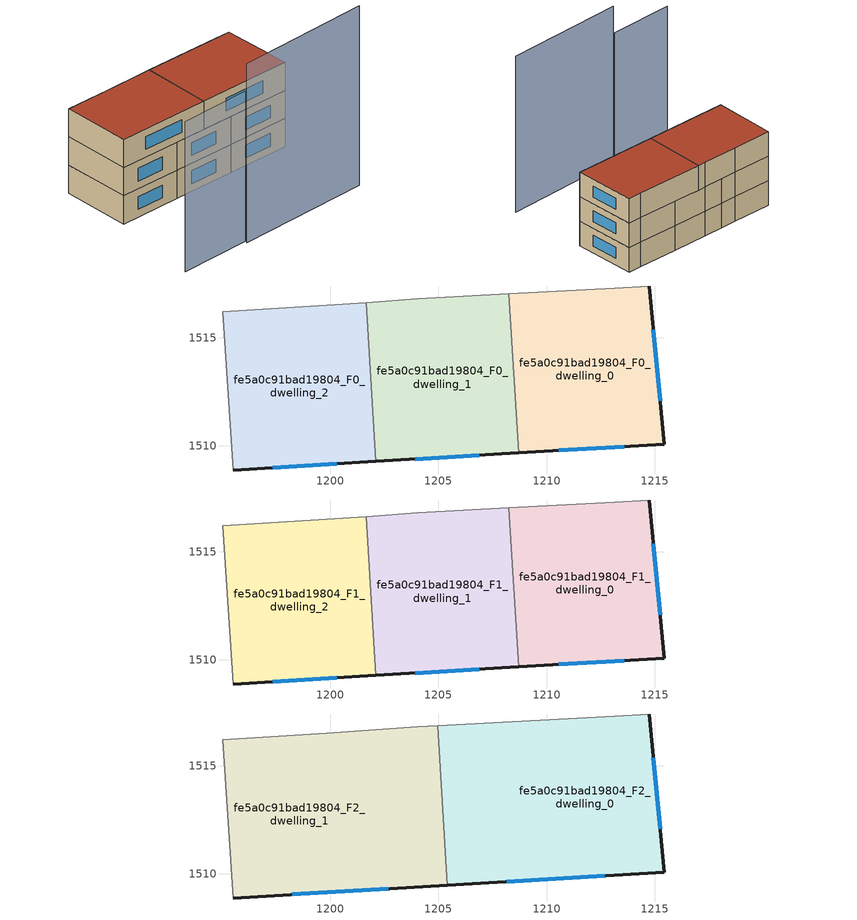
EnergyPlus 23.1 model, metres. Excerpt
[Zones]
fe5a0c91bad19804_F0_dwelling_0
 floor ground (EU_floor_Construction): 1214.75,1517.39 1215.45,1510.08 1208.71,1509.68 1208.27,1517.03 1213.15,1517.29 z0
 wall outside (EU_wall_Construction): 1208.71,1509.68 1215.45,1510.08 1214.75,1517.39 z0:3
 wall adiabatic (EU_wall_Construction): 1214.75,1517.39 1213.15,1517.29 1208.27,1517.03 z0:3
 wall to fe5a0c91bad19804_F0_dwelling_1 (EU_wall_Construction): 1208.27,1517.03 1208.71,1509.68 z0:3
 window (EU_Window_Construction): 1210.56,1509.79 1213.59,1509.97 / 1215.25,1512.1 1214.94,1515.38 z0.83:2.17
fe5a0c91bad19804_F0_dwelling_1
 floor ground (EU_floor_Construction): 1208.27,1517.03 1208.71,1509.68 1202.12,1509.29 1201.68,1516.63 1204.04,1516.79 z0
 wall outside (EU_wall_Construction): 1202.12,1509.29 1208.71,1509.68 z0:3
 wall adiabatic (EU_wall_Construction): 1208.27,1517.03 1204.04,1516.79 1201.68,1516.63 z0:3
 wall to fe5a0c91bad19804_F0_dwelling_2 (EU_wall_Construction): 1201.68,1516.63 1202.12,1509.29 z0:3
 window (EU_Window_Construction): 1203.93,1509.39 1206.89,1509.57 z0.83:2.17
fe5a0c91bad19804_F0_dwelling_2
 floor ground (EU_floor_Construction): 1201.68,1516.63 1202.12,1509.29 1195.53,1508.89 1195.03,1516.2 1199.84,1516.49 z0
 wall outside (EU_wall_Construction): 1195.53,1508.89 1202.12,1509.29 z0:3
 wall adiabatic (EU_wall_Construction): 1201.68,1516.63 1199.84,1516.49 1195.03,1516.2 1195.53,1508.89 z0:3
 window (EU_Window_Construction): 1197.35,1509 1200.31,1509.18 z0.83:2.17
fe5a0c91bad19804_F1_dwelling_0
 floor to fe5a0c91bad19804_F0_dwelling_0 (EU_floor_Construction): 1214.75,1517.39 1215.45,1510.08 1208.71,1509.68 1208.27,1517.03 1213.15,1517.29 z3
 wall outside (EU_wall_Construction): 1208.71,1509.68 1215.45,1510.08 1214.75,1517.39 z3:6
 wall adiabatic (EU_wall_Construction): 1214.75,1517.39 1213.15,1517.29 1208.27,1517.03 z3:6
 wall to fe5a0c91bad19804_F1_dwelling_1 (EU_wall_Construction): 1208.27,1517.03 1208.71,1509.68 z3:6
 window (EU_Window_Construction): 1210.56,1509.79 1213.59,1509.97 / 1215.25,1512.1 1214.94,1515.38 z3.83:5.17
fe5a0c91bad19804_F1_dwelling_1
 floor to fe5a0c91bad19804_F0_dwelling_1 (EU_floor_Construction): 1208.27,1517.03 1208.71,1509.68 1202.12,1509.29 1201.68,1516.63 1204.04,1516.79 z3
 wall outside (EU_wall_Construction): 1202.12,1509.29 1208.71,1509.68 z3:6
 wall adiabatic (EU_wall_Construction): 1208.27,1517.03 1204.04,1516.79 1201.68,1516.63 z3:6
 wall to fe5a0c91bad19804_F1_dwelling_2 (EU_wall_Construction): 1201.68,1516.63 1202.12,1509.29 z3:6
 window (EU_Window_Construction): 1203.93,1509.39 1206.89,1509.57 z3.83:5.17
fe5a0c91bad19804_F1_dwelling_2
 floor to fe5a0c91bad19804_F0_dwelling_2 (EU_floor_Construction): 1201.68,1516.63 1202.12,1509.29 1195.53,1508.89 1195.03,1516.2 1199.84,1516.49 z3
 wall outside (EU_wall_Construction): 1195.53,1508.89 1202.12,1509.29 z3:6
 wall adiabatic (EU_wall_Construction): 1201.68,1516.63 1199.84,1516.49 1195.03,1516.2 1195.53,1508.89 z3:6
 window (EU_Window_Construction): 1197.35,1509 1200.31,1509.18 z3.83:5.17
fe5a0c91bad19804_F2_dwelling_0
 floor to fe5a0c91bad19804_F1_dwelling_0 (EU_floor_Construction): 1214.75,1517.39 1215.45,1510.08 1208.71,1509.68 1208.27,1517.02 1213.15,1517.29 z6
 floor to fe5a0c91bad19804_F1_dwelling_1 (EU_floor_Construction): 1208.27,1517.02 1208.71,1509.68 1205.41,1509.48 1204.97,1516.84 z6
 wall outside (EU_wall_Construction): 1205.41,1509.48 1215.45,1510.08 1214.75,1517.39 z6:9
 wall adiabatic (EU_wall_Construction): 1214.75,1517.39 1213.15,1517.29 1204.97,1516.84 z6:9
 wall to fe5a0c91bad19804_F2_dwelling_1 (EU_wall_Construction): 1204.97,1516.84 1205.41,1509.48 z6:9
 window (EU_Window_Construction): 1208.17,1509.65 1212.69,1509.92 / 1215.25,1512.1 1214.94,1515.38 z6.83:8.17
 roof outside (EU_roof_Construction): 1215.45,1510.08 1214.75,1517.39 1213.15,1517.29 1204.97,1516.84 1205.41,1509.48 z9
fe5a0c91bad19804_F2_dwelling_1
 floor to fe5a0c91bad19804_F1_dwelling_1 (EU_floor_Construction): 1204.97,1516.84 1205.41,1509.48 1202.12,1509.29 1201.68,1516.63 1204.04,1516.79 z6
 floor to fe5a0c91bad19804_F1_dwelling_2 (EU_floor_Construction): 1201.68,1516.63 1202.12,1509.29 1195.53,1508.89 1195.03,1516.2 1199.84,1516.49 z6
 wall outside (EU_wall_Construction): 1195.53,1508.89 1205.41,1509.48 z6:9
 wall adiabatic (EU_wall_Construction): 1204.97,1516.84 1204.04,1516.79 1199.84,1516.49 1195.03,1516.2 1195.53,1508.89 z6:9
 window (EU_Window_Construction): 1198.25,1509.05 1202.69,1509.32 z6.83:8.17
 roof outside (EU_roof_Construction): 1205.41,1509.48 1204.97,1516.84 1204.04,1516.79 1199.84,1516.49 1195.03,1516.2 1195.53,1508.89 z9
shading: 1202.18,1499.28 1216.43,1500.64 z0:19.1; 1194.63,1498.88 1202.21,1499.56 z0:16
[Building]
EU S2 Campaign: North Axis=0; Terrain=City; Solar Distribution=FullExterior
[Site:Location]
Lyon-Bron: Latitude=45.75; Longitude=5; Time Zone=1; Elevation=198
[SizingPeriod:WeatherFileDays]
AnnualSizingPeriod: Begin Month=1; Begin Day of Month=1; End Month=12; End Day of Month=31; Day of Week for Start Day=Monday; Use Weather File Daylight Saving Period=No; Use Weather File Rain and Snow Indicators=No
[MATERIAL]
EU_InternalMass_Material: Roughness=MediumRough; Thickness=0.1; Conductivity=1; Density=1800; Specific Heat=900; Thermal Absorptance=0.9; Solar Absorptance=0.7; Visible Absorptance=0.7
[MATERIAL:NOMASS] Roughness=MediumRough; Thermal Absorptance=0.9; Solar Absorptance=0.7; Visible Absorptance=0.7
Name | Thermal Resistance
EU_wall_NoMass | 0.87146
EU_roof_NoMass | 0.842276
EU_floor_NoMass | 0.496999
[WINDOWMATERIAL:SIMPLEGLAZINGSYSTEM]
EU_Window_SimpleGlazing: UFactor=2.2525; Solar Heat Gain Coefficient=0.76; Visible Transmittance=0.76
[CONSTRUCTION]
EU_wall_Construction: EU_wall_NoMass
EU_roof_Construction: EU_roof_NoMass
EU_floor_Construction: EU_floor_NoMass
EU_Window_Construction: EU_Window_SimpleGlazing
EU_InternalMass_Construction: EU_InternalMass_Material
[ZONE] Type=1; Multiplier=1; Ceiling Height=autocalculate; Floor Area=autocalculate; Part of Total Floor Area=Yes
Name | Volume
fe5a0c91bad19804_F0_dwelling_0; fe5a0c91bad19804_F1_dwelling_0 | 145.841
fe5a0c91bad19804_F2_dwelling_0 | 218.76
fe5a0c91bad19804_F0_dwelling_1; fe5a0c91bad19804_F1_dwelling_1 | 145.846
fe5a0c91bad19804_F2_dwelling_1 | 218.757
fe5a0c91bad19804_F0_dwelling_2; fe5a0c91bad19804_F1_dwelling_2 | 145.844
[INTERNALMASS] Construction=EU_InternalMass_Construction
Name | Zone or ZoneList | Surface Area
fe5a0c91bad19804_F0_dwelling_0_EU_InternalMass | fe5a0c91bad19804_F0_dwelling_0 | 48.6139
fe5a0c91bad19804_F0_dwelling_1_EU_InternalMass | fe5a0c91bad19804_F0_dwelling_1 | 48.6154
fe5a0c91bad19804_F0_dwelling_2_EU_InternalMass | fe5a0c91bad19804_F0_dwelling_2 | 48.6145
fe5a0c91bad19804_F1_dwelling_0_EU_InternalMass | fe5a0c91bad19804_F1_dwelling_0 | 48.6139
fe5a0c91bad19804_F1_dwelling_1_EU_InternalMass | fe5a0c91bad19804_F1_dwelling_1 | 48.6154
fe5a0c91bad19804_F1_dwelling_2_EU_InternalMass | fe5a0c91bad19804_F1_dwelling_2 | 48.6145
fe5a0c91bad19804_F2_dwelling_0_EU_InternalMass | fe5a0c91bad19804_F2_dwelling_0 | 72.9226
fe5a0c91bad19804_F2_dwelling_1_EU_InternalMass | fe5a0c91bad19804_F2_dwelling_1 | 72.919
[OTHEREQUIPMENT] Fuel Type=Electricity; Design Level Calculation Method=Watts/Area; Power per Zone Floor Area=1; Fraction Latent=0; Fraction Radiant=0; Fraction Lost=0; Carbon Dioxide Generation Rate=0; EndUse Subcategory=EU_Step8_InternalGains
Name | Zone or ZoneList or Space or SpaceList | Schedule
EU_Step8_InternalGain_fe5a0c91bad19804_F0_dwelling_0_f000 | fe5a0c91bad19804_F0_dwelling_0 | EU_Step8_GainSchedule_fe5a0c91bad19804_F0_dwelling_0_f000
EU_Step8_InternalGain_fe5a0c91bad19804_F0_dwelling_1_f000 | fe5a0c91bad19804_F0_dwelling_1 | EU_Step8_GainSchedule_fe5a0c91bad19804_F0_dwelling_1_f000
EU_Step8_InternalGain_fe5a0c91bad19804_F0_dwelling_2_f000 | fe5a0c91bad19804_F0_dwelling_2 | EU_Step8_GainSchedule_fe5a0c91bad19804_F0_dwelling_2_f000
EU_Step8_InternalGain_fe5a0c91bad19804_F1_dwelling_0_f000 | fe5a0c91bad19804_F1_dwelling_0 | EU_Step8_GainSchedule_fe5a0c91bad19804_F1_dwelling_0_f000
EU_Step8_InternalGain_fe5a0c91bad19804_F1_dwelling_1_f000 | fe5a0c91bad19804_F1_dwelling_1 | EU_Step8_GainSchedule_fe5a0c91bad19804_F1_dwelling_1_f000
EU_Step8_InternalGain_fe5a0c91bad19804_F1_dwelling_2_f000 | fe5a0c91bad19804_F1_dwelling_2 | EU_Step8_GainSchedule_fe5a0c91bad19804_F1_dwelling_2_f000
EU_Step8_InternalGain_fe5a0c91bad19804_F2_dwelling_0_f000 | fe5a0c91bad19804_F2_dwelling_0 | EU_Step8_GainSchedule_fe5a0c91bad19804_F2_dwelling_0_f000
EU_Step8_InternalGain_fe5a0c91bad19804_F2_dwelling_1_f000 | fe5a0c91bad19804_F2_dwelling_1 | EU_Step8_GainSchedule_fe5a0c91bad19804_F2_dwelling_1_f000
[ZONEVENTILATION:DESIGNFLOWRATE] Schedule=EU_AlwaysOn; Design Flow Rate Calculation Method=AirChanges/Hour; Air Changes per Hour=0.425; Ventilation Type=Natural; Fan Pressure Rise=0; Fan Total Efficiency=1; Constant Term Coefficient=1; Temperature Term Coefficient=0; Velocity Term Coefficient=0; Velocity Squared Term Coefficient=0; Minimum Indoor Temperature=-100; Maximum Indoor Temperature=100; Delta Temperature=-100; Minimum Outdoor Temperature=-100; Maximum Outdoor Temperature=100; Maximum Wind Speed=40
Name | Zone or ZoneList or Space or SpaceList
EU_ConstantAir_fe5a0c91bad19804_F0_dwelling_0 | fe5a0c91bad19804_F0_dwelling_0
EU_ConstantAir_fe5a0c91bad19804_F0_dwelling_1 | fe5a0c91bad19804_F0_dwelling_1
EU_ConstantAir_fe5a0c91bad19804_F0_dwelling_2 | fe5a0c91bad19804_F0_dwelling_2
EU_ConstantAir_fe5a0c91bad19804_F1_dwelling_0 | fe5a0c91bad19804_F1_dwelling_0
EU_ConstantAir_fe5a0c91bad19804_F1_dwelling_1 | fe5a0c91bad19804_F1_dwelling_1
EU_ConstantAir_fe5a0c91bad19804_F1_dwelling_2 | fe5a0c91bad19804_F1_dwelling_2
EU_ConstantAir_fe5a0c91bad19804_F2_dwelling_0 | fe5a0c91bad19804_F2_dwelling_0
EU_ConstantAir_fe5a0c91bad19804_F2_dwelling_1 | fe5a0c91bad19804_F2_dwelling_1
[HVACTEMPLATE:THERMOSTAT] Constant Heating Setpoint=20; Constant Cooling Setpoint=50
EU_HeatOnly_fe5a0c91bad19804_F0_dwelling_0; EU_HeatOnly_fe5a0c91bad19804_F0_dwelling_1; EU_HeatOnly_fe5a0c91bad19804_F0_dwelling_2; EU_HeatOnly_fe5a0c91bad19804_F1_dwelling_0; EU_HeatOnly_fe5a0c91bad19804_F1_dwelling_1; EU_HeatOnly_fe5a0c91bad19804_F1_dwelling_2; EU_HeatOnly_fe5a0c91bad19804_F2_dwelling_0; EU_HeatOnly_fe5a0c91bad19804_F2_dwelling_1
[HVACTEMPLATE:ZONE:IDEALLOADSAIRSYSTEM] System Availability Schedule=EU_AlwaysOn; Maximum Heating Supply Air Temperature=50; Minimum Cooling Supply Air Temperature=13; Maximum Heating Supply Air Humidity Ratio=0.0156; Minimum Cooling Supply Air Humidity Ratio=0.0077; Heating Limit=NoLimit; Cooling Limit=NoLimit; Heating Availability Schedule=EU_AlwaysOn; Cooling Availability Schedule=EU_CoolingOff; Dehumidification Control Type=ConstantSensibleHeatRatio; Cooling Sensible Heat Ratio=0.7; Dehumidification Setpoint=60; Humidification Control Type=None; Humidification Setpoint=30; Outdoor Air Method=None; Outdoor Air Flow Rate per Person=0.00944; Outdoor Air Flow Rate per Zone Floor Area=0; Outdoor Air Flow Rate per Zone=0; Demand Controlled Ventilation Type=None; Outdoor Air Economizer Type=NoEconomizer; Heat Recovery Type=None; Sensible Heat Recovery Effectiveness=0.7; Latent Heat Recovery Effectiveness=0.65
Name | Template Thermostat
fe5a0c91bad19804_F0_dwelling_0 | EU_HeatOnly_fe5a0c91bad19804_F0_dwelling_0
fe5a0c91bad19804_F0_dwelling_1 | EU_HeatOnly_fe5a0c91bad19804_F0_dwelling_1
fe5a0c91bad19804_F0_dwelling_2 | EU_HeatOnly_fe5a0c91bad19804_F0_dwelling_2
fe5a0c91bad19804_F1_dwelling_0 | EU_HeatOnly_fe5a0c91bad19804_F1_dwelling_0
fe5a0c91bad19804_F1_dwelling_1 | EU_HeatOnly_fe5a0c91bad19804_F1_dwelling_1
fe5a0c91bad19804_F1_dwelling_2 | EU_HeatOnly_fe5a0c91bad19804_F1_dwelling_2
fe5a0c91bad19804_F2_dwelling_0 | EU_HeatOnly_fe5a0c91bad19804_F2_dwelling_0
fe5a0c91bad19804_F2_dwelling_1 | EU_HeatOnly_fe5a0c91bad19804_F2_dwelling_1
[SIZING:ZONE] Zone Cooling Design Supply Air Temperature Input Method=SupplyAirTemperature; Zone Cooling Design Supply Air Temperature=13; Zone Heating Design Supply Air Temperature Input Method=SupplyAirTemperature; Zone Heating Design Supply Air Temperature=50; Zone Cooling Design Supply Air Humidity Ratio=0.008; Zone Heating Design Supply Air Humidity Ratio=0.008; Cooling Design Air Flow Method=DesignDay; Cooling Design Air Flow Rate=0; Cooling Minimum Air Flow per Zone Floor Area=0.000762; Cooling Minimum Air Flow=0; Cooling Minimum Air Flow Fraction=0.2; Heating Design Air Flow Method=DesignDay; Heating Design Air Flow Rate=0; Heating Maximum Air Flow per Zone Floor Area=0.002032; Heating Maximum Air Flow=0.141576; Heating Maximum Air Flow Fraction=0.3; Account for Dedicated Outdoor Air System=No; Dedicated Outdoor Air System Control Strategy=NeutralSupplyAir; Dedicated Outdoor Air Low Setpoint Temperature for Design=autosize; Dedicated Outdoor Air High Setpoint Temperature for Design=autosize; Zone Load Sizing Method=Sensible Load Only No Latent Load; Zone Latent Cooling Design Supply Air Humidity Ratio Input Method=HumidityRatioDifference; Zone Cooling Design Supply Air Humidity Ratio Difference=0.005; Zone Latent Heating Design Supply Air Humidity Ratio Input Method=HumidityRatioDifference; Zone Humidification Design Supply Air Humidity Ratio Difference=0.005
fe5a0c91bad19804_F0_dwelling_0; fe5a0c91bad19804_F0_dwelling_1; fe5a0c91bad19804_F0_dwelling_2; fe5a0c91bad19804_F1_dwelling_0; fe5a0c91bad19804_F1_dwelling_1; fe5a0c91bad19804_F1_dwelling_2; fe5a0c91bad19804_F2_dwelling_0; fe5a0c91bad19804_F2_dwelling_1
[SCHEDULE:CONSTANT]
Name | Hourly Value
EU_AlwaysOn | 1
EU_CoolingOff | 0
[SCHEDULE:FILE] Column Number=1; Rows to Skip at Top=0; Number of Hours of Data=8760; Column Separator=Comma; Interpolate to Timestep=No; Minutes per Item=60; Adjust Schedule for Daylight Savings=Yes
Name | File
EU_Step8_GainSchedule_fe5a0c91bad19804_F0_dwelling_0_f000 | ../../schedules/fe5a0c91bad19804/fe5a0c91bad19804_F0_dwelling_0_f000_gain.csv
EU_Step8_GainSchedule_fe5a0c91bad19804_F0_dwelling_1_f000 | ../../schedules/fe5a0c91bad19804/fe5a0c91bad19804_F0_dwelling_1_f000_gain.csv
EU_Step8_GainSchedule_fe5a0c91bad19804_F0_dwelling_2_f000 | ../../schedules/fe5a0c91bad19804/fe5a0c91bad19804_F0_dwelling_2_f000_gain.csv
EU_Step8_GainSchedule_fe5a0c91bad19804_F1_dwelling_0_f000 | ../../schedules/fe5a0c91bad19804/fe5a0c91bad19804_F1_dwelling_0_f000_gain.csv
EU_Step8_GainSchedule_fe5a0c91bad19804_F1_dwelling_1_f000 | ../../schedules/fe5a0c91bad19804/fe5a0c91bad19804_F1_dwelling_1_f000_gain.csv
EU_Step8_GainSchedule_fe5a0c91bad19804_F1_dwelling_2_f000 | ../../schedules/fe5a0c91bad19804/fe5a0c91bad19804_F1_dwelling_2_f000_gain.csv
EU_Step8_GainSchedule_fe5a0c91bad19804_F2_dwelling_0_f000 | ../../schedules/fe5a0c91bad19804/fe5a0c91bad19804_F2_dwelling_0_f000_gain.csv
EU_Step8_GainSchedule_fe5a0c91bad19804_F2_dwelling_1_f000 | ../../schedules/fe5a0c91bad19804/fe5a0c91bad19804_F2_dwelling_1_f000_gain.csv
